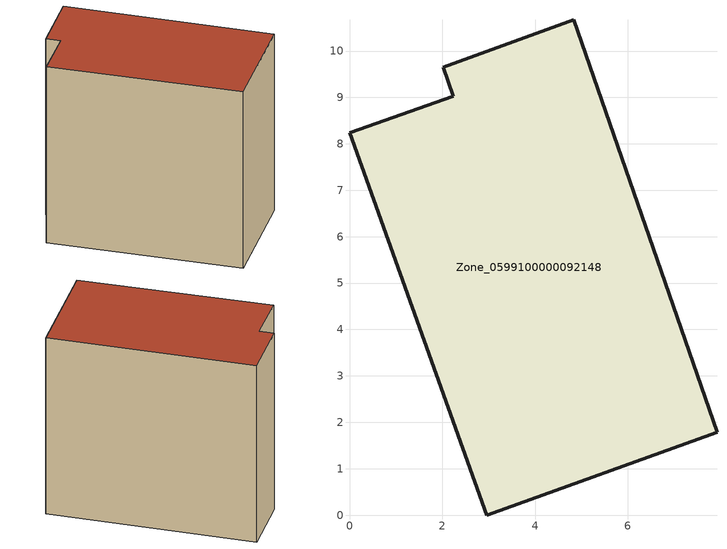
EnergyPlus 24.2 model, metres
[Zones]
Zone_0599100000092148
 floor ground (C_G): 4.83,10.67 7.92,1.78 2.96,0 0,8.24 2.24,9.03 2.02,9.65 z0
 wall outside (C_F): 2.96,0 7.92,1.78 4.83,10.67 2.02,9.65 2.24,9.03 0,8.24 2.96,0 z0:8.69
 roof outside (C_R): 7.92,1.78 4.83,10.67 2.02,9.65 2.24,9.03 0,8.24 2.96,0 z8.69
[BUILDING]
Pand.0599100000092148: North Axis=0; Terrain=City; Loads Convergence Tolerance Value=0.04; Temperature Convergence Tolerance Value=0.4; Solar Distribution=FullExterior; Maximum Number of Warmup Days=25; Minimum Number of Warmup Days=1
[Site:Location]
Rotterdam.The.Hague.AP_ZH_NLD Design_Conditions: Latitude=51.96; Longitude=4.45; Time Zone=1; Elevation=-4.5
[SITE:GROUNDTEMPERATURE:BUILDINGSURFACE]
18, 18, 18, 18, 18, 18, 18, 18, 18, 18, 18, 18
[MATERIAL] Thermal Absorptance=0.9; Solar Absorptance=0.7; Visible Absorptance=0.7
Name | Roughness | Thickness | Conductivity | Density | Specific Heat
G.TI.1946 | MediumSmooth | 0.15 | 1 | 540 | 1210
F.TI.1946 | Rough | 0.3 | 0.857143 | 1920 | 840
R.TI.1946 | MediumRough | 0.2 | 0.1 | 1500 | 1000
[CONSTRUCTION]
C_G: G.TI.1946
C_F: F.TI.1946
C_R: R.TI.1946
[ZONE]
Zone_0599100000092148: Type=1; Multiplier=1; Ceiling Height=Autocalculate; Volume=Autocalculate; Floor Area=autocalculate; Part of Total Floor Area=Yes
[ZONEINFILTRATION:DESIGNFLOWRATE]
Infil_Zone_0599100000092148: Zone or ZoneList or Space or SpaceList=Zone_0599100000092148; Schedule=AlwaysOn; Design Flow Rate Calculation Method=Flow/Area; Flow Rate per Floor Area=0.003; Constant Term Coefficient=1; Temperature Term Coefficient=0; Velocity Term Coefficient=0; Velocity Squared Term Coefficient=0
[HVACTEMPLATE:ZONE:IDEALLOADSAIRSYSTEM]
Zone_0599100000092148: Maximum Heating Supply Air Temperature=50; Minimum Cooling Supply Air Temperature=13; Maximum Heating Supply Air Humidity Ratio=0.0156; Minimum Cooling Supply Air Humidity Ratio=0.0077; Heating Limit=NoLimit; Cooling Limit=NoLimit; Dehumidification Control Type=ConstantSensibleHeatRatio; Cooling Sensible Heat Ratio=0.7; Dehumidification Setpoint=60; Humidification Control Type=None; Humidification Setpoint=30; Outdoor Air Method=None; Outdoor Air Flow Rate per Person=0.00944; Outdoor Air Flow Rate per Zone Floor Area=0; Outdoor Air Flow Rate per Zone=0; Demand Controlled Ventilation Type=None; Outdoor Air Economizer Type=NoEconomizer; Heat Recovery Type=None; Sensible Heat Recovery Effectiveness=0.7; Latent Heat Recovery Effectiveness=0.65
[ZONECONTROL:THERMOSTAT]
ThermostatControl_Zone_0599100000092148: Zone or ZoneList=Zone_0599100000092148; Control Type Schedule=DualSetpointControlType; Control 1=Thermostat_Zone_0599100000092148; Temperature Difference Between Cutout And Setpoint=0
[THERMOSTATSETPOINT:DUALSETPOINT]
Thermostat_Zone_0599100000092148: Heating Setpoint Temperature Schedule=HeatingSetpoint_Zone_0599100000092148; Cooling Setpoint Temperature Schedule=CoolingSetpoint_Zone_0599100000092148
[SCHEDULE:COMPACT]
HeatingSetpoint_Zone_0599100000092148: Through: 12/31, For: AllDays, Until: 24:00, 21
CoolingSetpoint_Zone_0599100000092148: Through: 12/31, For: AllDays, Until: 24:00, 24
DualSetpointControlType: Through: 12/31, For: AllDays, Until: 24:00, 4
AlwaysOn: Through: 12/31, For: AllDays, Until: 24:00, 1
